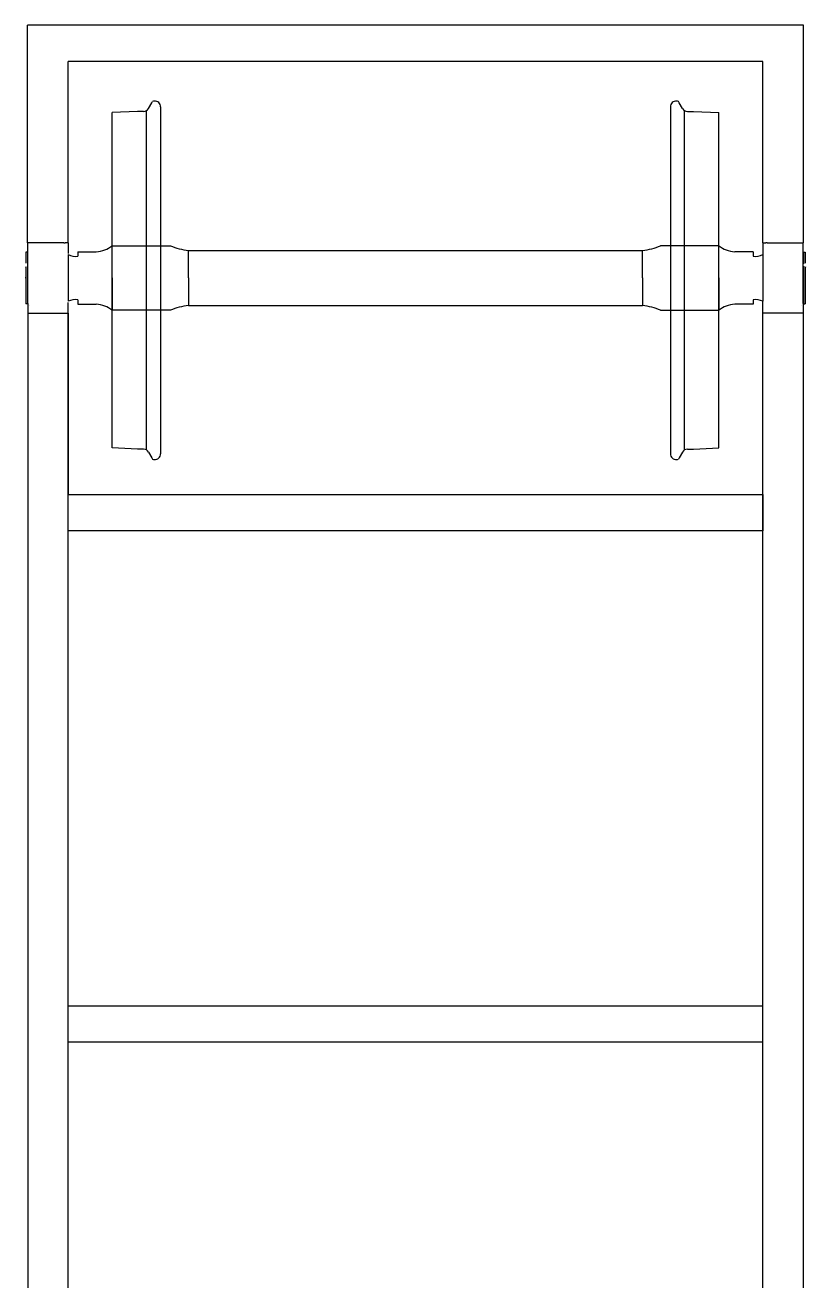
# Model space of a CAD drawing. Header units: millimetres. Extents: x 746 to 6704, y 1262 to 8179.
# Drawn here: x 4554 to 6704, y 4720 to 8179 of the extents above; entities that cross this region are included whole.
import ezdxf

# ---------------------------------------------------------------- set-up
doc = ezdxf.new("R2010")
doc.units = ezdxf.units.MM

msp = doc.modelspace()

# ---------------------------------------------------------------- linework, layer by layer
for p, q in [((6696.797, 8178.792), (4560.797, 8178.792)), ((4560.797, 7578.792), (4560.797, 8178.792)), ((6696.797, 7578.792), (6696.797, 8178.792)), ((6584.797, 8078.792), (4672.797, 8078.792)), ((4672.797, 7578.792), (4672.797, 8078.792)), ((6584.797, 7578.792), (6584.797, 8078.792)), ((4893.746, 7949.172), (4902.936, 7965.091)), ((4893.746, 7949.172), (4902.936, 7965.091)), ((4902.936, 7965.091), (4904.752, 7968.236)), ((4902.936, 7965.091), (4904.752, 7968.236)), ((6354.658, 7965.091), (6352.842, 7968.236)), ((6354.658, 7965.091), (6352.842, 7968.236)), ((6363.848, 7949.172), (6354.658, 7965.091)), ((6363.848, 7949.172), (6354.658, 7965.091)), ((4863.297, 7941.172), (4793.797, 7937.7)), ((4863.297, 7941.172), (4793.797, 7937.7)), ((4793.797, 7014.344), (4793.797, 7937.7)), ((4793.797, 7014.344), (4793.797, 7937.7)), ((4879.889, 7941.172), (4863.297, 7941.172)), ((4879.889, 7941.172), (4863.297, 7941.172)), ((4887.889, 7008.729), (4887.889, 7943.316)), ((4887.889, 7008.729), (4887.889, 7943.316)), ((4926.797, 7953.672), (4926.797, 6998.372)), ((4926.797, 7953.672), (4926.797, 6998.372)), ((6330.797, 7953.672), (6330.797, 6998.372)), ((6330.797, 7953.672), (6330.797, 6998.372)), ((6369.705, 7008.729), (6369.705, 7943.316)), ((6369.705, 7008.729), (6369.705, 7943.316)), ((6377.705, 7941.172), (6394.297, 7941.172)), ((6377.705, 7941.172), (6394.297, 7941.172)), ((6394.297, 7941.172), (6463.797, 7937.7)), ((6394.297, 7941.172), (6463.797, 7937.7)), ((6463.797, 7014.344), (6463.797, 7937.7)), ((6463.797, 7014.344), (6463.797, 7937.7)), ((4561.797, 7552.372), (4561.797, 7578.792)), ((4572.797, 7578.792), (4561.797, 7578.792)), ((4561.797, 7552.372), (4561.797, 7578.792)), ((4572.797, 7578.792), (4561.797, 7578.792)), ((4660.797, 7578.792), (4572.797, 7578.792)), ((4660.797, 7578.792), (4664.297, 7578.792)), ((4660.797, 7578.792), (4664.297, 7578.792)), ((4669.565, 7578.792), (4664.297, 7578.792)), ((4669.565, 7578.792), (4664.297, 7578.792)), ((4672.797, 7578.792), (4669.565, 7578.792)), ((4672.797, 7578.792), (4669.565, 7578.792)), ((4672.797, 7578.792), (4672.797, 7549.527)), ((4672.797, 7578.792), (4672.797, 7549.527)), ((6584.797, 7578.792), (6584.797, 7549.527)), ((6584.797, 7578.792), (6588.029, 7578.792)), ((6584.797, 7578.792), (6584.797, 7549.527)), ((6584.797, 7578.792), (6588.029, 7578.792)), ((6588.029, 7578.792), (6593.297, 7578.792)), ((6588.029, 7578.792), (6593.297, 7578.792)), ((6596.797, 7578.792), (6593.297, 7578.792)), ((6596.797, 7578.792), (6593.297, 7578.792)), ((6596.797, 7578.792), (6684.797, 7578.792)), ((6684.797, 7578.792), (6695.797, 7578.792)), ((6684.797, 7578.792), (6695.797, 7578.792)), ((6695.797, 7552.372), (6695.797, 7578.792)), ((6695.797, 7552.372), (6695.797, 7578.792)), ((4560.797, 7553.372), (4555.797, 7553.372)), ((4555.797, 7553.372), (4555.797, 7523.587)), ((4560.797, 7553.372), (4555.797, 7553.372)), ((4555.797, 7553.372), (4555.797, 7523.587)), ((4560.797, 7553.372), (4560.797, 7546.687)), ((4560.797, 7553.372), (4560.797, 7546.687)), ((4560.797, 7546.687), (4560.797, 7521.841)), ((4560.797, 7546.687), (4560.797, 7521.841)), ((4561.803, 7546.686), (4560.797, 7546.687)), ((4560.797, 7546.622), (4560.797, 7521.841)), ((4560.797, 7546.622), (4560.797, 7521.841)), ((4560.797, 7546.622), (4560.797, 7521.841)), ((4560.797, 7546.622), (4560.797, 7521.841)), ((4561.797, 7546.687), (4561.804, 7552.372)), ((4561.797, 7418.058), (4561.804, 7552.372)), ((4672.797, 7546.687), (4672.797, 7418.122)), ((4698.797, 7554.872), (4749.797, 7554.872)), ((4698.797, 7554.872), (4698.797, 7542.372)), ((4698.797, 7554.872), (4749.797, 7554.872)), ((4698.797, 7554.872), (4698.797, 7542.372)), ((4793.797, 7571.372), (4953.797, 7571.372)), ((4793.797, 7482.372), (4793.797, 7571.372)), ((4793.797, 7571.372), (4953.797, 7571.372)), ((4793.797, 7482.372), (4793.797, 7571.372)), ((5003.797, 7482.372), (5003.797, 7558.372)), ((5003.797, 7558.372), (6253.797, 7558.372)), ((5003.797, 7482.372), (5003.797, 7558.372)), ((5003.797, 7558.372), (6253.797, 7558.372)), ((6253.797, 7482.372), (6253.797, 7558.372)), ((6253.797, 7482.372), (6253.797, 7558.372)), ((6463.797, 7571.372), (6303.797, 7571.372)), ((6463.797, 7571.372), (6303.797, 7571.372)), ((6463.797, 7482.372), (6463.797, 7571.372)), ((6463.797, 7482.372), (6463.797, 7571.372)), ((6558.797, 7554.872), (6507.797, 7554.872)), ((6558.797, 7554.872), (6507.797, 7554.872)), ((6558.797, 7554.872), (6558.797, 7542.372)), ((6558.797, 7554.872), (6558.797, 7542.372)), ((6584.797, 7549.527), (6584.797, 7546.687)), ((6584.797, 7549.527), (6584.797, 7546.687)), ((6584.797, 7549.527), (6584.797, 7546.687)), ((6584.797, 7549.527), (6584.797, 7546.687)), ((6584.797, 7546.687), (6584.797, 7418.122)), ((6695.797, 7546.687), (6695.791, 7552.372)), ((6695.797, 7418.058), (6695.791, 7552.372)), ((6695.791, 7546.686), (6696.797, 7546.687)), ((6696.797, 7553.372), (6696.797, 7546.687)), ((6696.797, 7553.372), (6701.797, 7553.372)), ((6696.797, 7553.372), (6696.797, 7546.687)), ((6696.797, 7553.372), (6701.797, 7553.372)), ((6696.797, 7546.687), (6696.797, 7521.841)), ((6696.797, 7546.687), (6696.797, 7521.841)), ((6696.797, 7546.622), (6696.797, 7521.841)), ((6696.797, 7546.622), (6696.797, 7521.841)), ((6696.797, 7546.622), (6696.797, 7521.841)), ((6696.797, 7546.622), (6696.797, 7521.841)), ((6701.797, 7553.372), (6701.797, 7523.587)), ((6701.797, 7553.372), (6701.797, 7523.587)), ((4554.797, 7512.872), (4554.797, 7512.157)), ((4555.797, 7512.157), (4555.797, 7482.372)), ((4555.797, 7512.157), (4555.797, 7482.372)), ((4559.797, 7514.697), (4559.797, 7513.904)), ((4559.797, 7514.697), (4559.797, 7513.904)), ((4560.797, 7521.841), (4560.797, 7521.047)), ((4560.797, 7521.841), (4560.797, 7521.047)), ((4560.797, 7514.697), (4560.797, 7513.904)), ((4560.797, 7514.697), (4560.797, 7513.904)), ((4560.797, 7513.904), (4560.797, 7418.122)), ((4560.797, 7513.904), (4560.797, 7418.122)), ((4560.797, 7513.904), (4560.797, 7411.386)), ((4560.797, 7513.904), (4560.797, 7418.122)), ((4560.797, 7513.904), (4560.797, 7418.122)), ((4560.797, 7513.904), (4560.797, 7411.386)), ((6696.797, 7521.841), (6696.797, 7521.047)), ((6696.797, 7521.841), (6696.797, 7521.047)), ((6696.797, 7514.697), (6696.797, 7513.904)), ((6696.797, 7514.697), (6696.797, 7513.904)), ((6696.797, 7513.904), (6696.797, 7418.122)), ((6696.797, 7513.904), (6696.797, 7418.122)), ((6696.797, 7513.904), (6696.797, 7411.386)), ((6696.797, 7513.904), (6696.797, 7418.122)), ((6696.797, 7513.904), (6696.797, 7418.122)), ((6696.797, 7513.904), (6696.797, 7411.386)), ((6697.797, 7514.697), (6697.797, 7513.904)), ((6697.797, 7514.697), (6697.797, 7513.904)), ((6701.797, 7512.157), (6701.797, 7482.372)), ((6701.797, 7512.157), (6701.797, 7482.372)), ((6702.797, 7512.872), (6702.797, 7512.157)), ((4554.797, 7482.372), (4553.903, 7482.372)), ((4554.797, 7482.372), (4553.903, 7482.372)), ((4555.797, 7482.372), (4555.797, 7411.386)), ((4555.797, 7482.372), (4555.797, 7411.386)), ((4560.797, 7482.372), (4559.797, 7482.372)), ((4560.797, 7482.372), (4559.797, 7482.372)), ((4793.797, 7482.372), (4793.797, 7393.372)), ((4793.797, 7482.372), (4793.797, 7393.372)), ((5003.797, 7482.372), (5003.797, 7406.372)), ((5003.797, 7482.372), (5003.797, 7406.372)), ((6253.797, 7482.372), (6253.797, 7406.372)), ((6253.797, 7482.372), (6253.797, 7406.372)), ((6463.797, 7482.372), (6463.797, 7393.372)), ((6463.797, 7482.372), (6463.797, 7393.372)), ((6696.797, 7482.372), (6697.797, 7482.372)), ((6696.797, 7482.372), (6697.797, 7482.372)), ((6701.797, 7482.372), (6701.797, 7411.386)), ((6701.797, 7482.372), (6701.797, 7411.386)), ((6702.797, 7482.372), (6703.691, 7482.372)), ((6702.797, 7482.372), (6703.691, 7482.372)), ((4560.797, 7411.386), (4555.797, 7411.386)), ((4560.797, 7411.386), (4555.797, 7411.386)), ((4561.77, 7412.383), (4561.744, 7385.952)), ((4561.77, 7412.383), (4561.744, 7385.952)), ((4561.797, 7412.381), (4561.797, 7418.058)), ((4561.797, 7412.381), (4561.797, 7418.058)), ((4565.047, 7406.37), (4565.047, 7406.367)), ((4565.047, 7406.37), (4565.047, 7406.367)), ((4672.797, 7385.952), (4672.797, 7415.218)), ((4672.797, 7385.952), (4672.797, 7415.218)), ((4698.797, 7422.372), (4698.797, 7409.872)), ((4698.797, 7422.372), (4698.797, 7409.872)), ((4698.797, 7409.872), (4749.797, 7409.872)), ((4698.797, 7409.872), (4749.797, 7409.872)), ((5003.797, 7406.372), (6253.797, 7406.372)), ((5003.797, 7406.372), (6253.797, 7406.372)), ((6558.797, 7409.872), (6507.797, 7409.872)), ((6558.797, 7409.872), (6507.797, 7409.872)), ((6558.797, 7422.372), (6558.797, 7409.872)), ((6558.797, 7422.372), (6558.797, 7409.872)), ((6584.797, 7415.218), (6584.797, 7418.058)), ((6584.797, 7415.218), (6584.797, 7418.058)), ((6584.797, 7415.218), (6584.797, 7418.058)), ((6584.797, 7415.218), (6584.797, 7418.058)), ((6584.797, 7385.952), (6584.797, 7415.218)), ((6584.797, 7385.952), (6584.797, 7415.218)), ((6692.547, 7406.37), (6692.547, 7406.367)), ((6692.547, 7406.37), (6692.547, 7406.367)), ((6695.797, 7412.381), (6695.797, 7418.058)), ((6695.797, 7412.381), (6695.797, 7418.058)), ((6695.824, 7412.383), (6695.851, 7385.952)), ((6695.824, 7412.383), (6695.851, 7385.952)), ((6696.797, 7411.386), (6701.797, 7411.386)), ((6696.797, 7411.386), (6701.797, 7411.386)), ((4560.797, 7385.952), (4672.797, 7385.952)), ((4560.797, 7385.952), (4672.797, 7385.952)), ((4561.744, 7385.952), (4561.797, 3578.792)), ((4672.797, 3578.792), (4672.797, 7385.952)), ((4672.797, 7385.952), (4672.797, 6885.952)), ((4953.797, 7393.372), (4793.797, 7393.372)), ((4953.797, 7393.372), (4793.797, 7393.372)), ((6303.797, 7393.372), (6463.797, 7393.372)), ((6303.797, 7393.372), (6463.797, 7393.372)), ((6696.797, 7385.952), (6584.797, 7385.952)), ((6696.797, 7385.952), (6584.797, 7385.952)), ((6584.797, 3578.792), (6584.797, 7385.952)), ((6695.851, 7385.952), (6695.797, 3578.792)), ((4863.297, 7010.872), (4793.797, 7014.344)), ((4863.297, 7010.872), (4793.797, 7014.344)), ((4879.889, 7010.872), (4863.297, 7010.872)), ((4879.889, 7010.872), (4863.297, 7010.872)), ((4893.746, 7002.872), (4902.936, 6986.954)), ((4893.746, 7002.872), (4902.936, 6986.954)), ((4902.936, 6986.954), (4904.752, 6983.809)), ((4902.936, 6986.954), (4904.752, 6983.809)), ((6354.658, 6986.954), (6352.842, 6983.809)), ((6354.658, 6986.954), (6352.842, 6983.809)), ((6363.848, 7002.872), (6354.658, 6986.954)), ((6363.848, 7002.872), (6354.658, 6986.954)), ((6377.705, 7010.872), (6394.297, 7010.872)), ((6377.705, 7010.872), (6394.297, 7010.872)), ((6394.297, 7010.872), (6463.797, 7014.344)), ((6394.297, 7010.872), (6463.797, 7014.344)), ((4910.692, 6982.372), (4910.797, 6982.372)), ((4910.692, 6982.372), (4910.797, 6982.372)), ((6346.902, 6982.372), (6346.797, 6982.372)), ((6346.902, 6982.372), (6346.797, 6982.372)), ((4672.797, 6885.952), (6584.797, 6885.952)), ((6584.797, 6885.952), (6584.797, 6785.952)), ((6584.797, 6785.952), (4672.797, 6785.952)), ((4672.797, 5478.14), (6584.797, 5478.14)), ((6584.797, 5378.14), (4672.797, 5378.14))]:
    msp.add_line(p, q)
for centre, radius, start, end in [((4910.692, 7956.672), 13, 90, 117.18757), ((4910.692, 7956.672), 13, 90, 117.18757), ((4910.797, 7953.672), 16, 0, 93.811315), ((4910.797, 7953.672), 16, 0, 93.811315), ((6346.797, 7953.672), 16, 86.188685, 180), ((6346.797, 7953.672), 16, 86.188685, 180), ((6346.902, 7956.672), 13, 62.81243, 90), ((6346.902, 7956.672), 13, 62.81243, 90), ((4879.889, 7957.172), 16, 270, 330), ((4879.889, 7957.172), 16, 270, 330), ((6377.705, 7957.172), 16, 210, 270), ((6377.705, 7957.172), 16, 210, 270), ((4691.89, 7581.771), 40, 241.489345, 279.94355), ((4691.89, 7581.771), 40, 241.489345, 279.94355), ((4746.788, 7629.812), 75, 272.299027, 308.813064), ((4746.788, 7629.812), 75, 272.299027, 308.813064), ((5022.351, 7732.386), 175, 246.937524, 263.914044), ((5022.351, 7732.386), 175, 246.937524, 263.914044), ((6235.244, 7732.386), 175, 276.085956, 293.062476), ((6235.244, 7732.386), 175, 276.085956, 293.062476), ((6510.806, 7629.812), 75, 231.186936, 267.700973), ((6510.806, 7629.812), 75, 231.186936, 267.700973), ((6565.704, 7581.771), 40, 260.05645, 298.510655), ((6565.704, 7581.771), 40, 260.05645, 298.510655), ((4691.89, 7382.973), 40, 80.05645, 118.510655), ((4691.89, 7382.973), 40, 80.05645, 118.510655), ((4746.788, 7334.933), 75, 51.186936, 87.700973), ((4746.788, 7334.933), 75, 51.186936, 87.700973), ((5022.351, 7232.359), 175, 96.085956, 113.062476), ((5022.351, 7232.359), 175, 96.085956, 113.062476), ((6235.244, 7232.359), 175, 66.937524, 83.914044), ((6235.244, 7232.359), 175, 66.937524, 83.914044), ((6510.806, 7334.933), 75, 92.299027, 128.813064), ((6510.806, 7334.933), 75, 92.299027, 128.813064), ((6565.704, 7382.973), 40, 61.489345, 99.94355), ((6565.704, 7382.973), 40, 61.489345, 99.94355), ((4879.889, 6994.872), 16, 30, 90), ((4879.889, 6994.872), 16, 30, 90), ((4910.797, 6998.372), 16, 266.188685, 0), ((4910.797, 6998.372), 16, 266.188685, 0), ((6346.797, 6998.372), 16, 180, 273.811315), ((6346.797, 6998.372), 16, 180, 273.811315), ((6377.705, 6994.872), 16, 90, 150), ((6377.705, 6994.872), 16, 90, 150), ((4910.692, 6995.372), 13, 242.81243, 270), ((4910.692, 6995.372), 13, 242.81243, 270), ((6346.902, 6995.372), 13, 270, 297.18757), ((6346.902, 6995.372), 13, 270, 297.18757)]:
    msp.add_arc(centre, radius, start, end)

doc.saveas('drawing.dxf')
